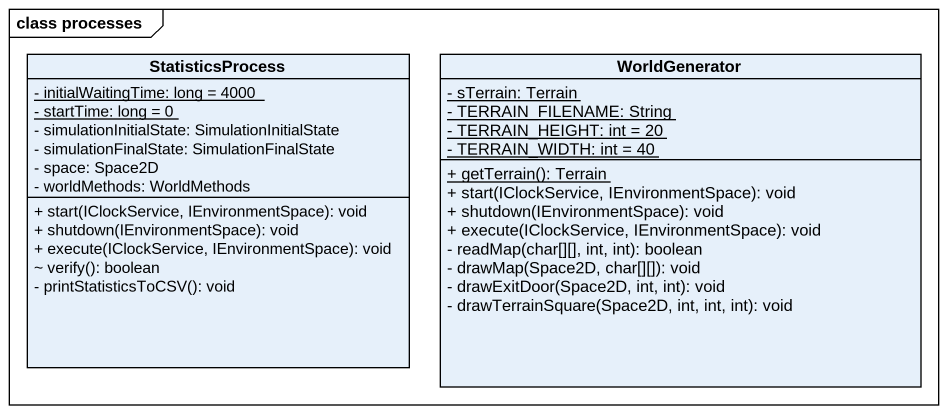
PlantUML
@startuml
mainframe class processes
hide circle
hide empty members
skinparam classAttributeIconSize 0
class StatisticsProcess {
  {static} - initialWaitingTime: long = 4000
  {static} - startTime: long = 0
  - simulationInitialState: SimulationInitialState
  - simulationFinalState: SimulationFinalState
  - space: Space2D
  - worldMethods: WorldMethods
  + start(IClockService, IEnvironmentSpace): void
  + shutdown(IEnvironmentSpace): void
  + execute(IClockService, IEnvironmentSpace): void
  ~ verify(): boolean
  - printStatisticsToCSV(): void
}
class WorldGenerator {
  {static} - sTerrain: Terrain
  {static} - TERRAIN_FILENAME: String
  {static} - TERRAIN_HEIGHT: int = 20
  {static} - TERRAIN_WIDTH: int = 40
  {static} + getTerrain(): Terrain
  + start(IClockService, IEnvironmentSpace): void
  + shutdown(IEnvironmentSpace): void
  + execute(IClockService, IEnvironmentSpace): void
  - readMap(char[][], int, int): boolean
  - drawMap(Space2D, char[][]): void
  - drawExitDoor(Space2D, int, int): void
  - drawTerrainSquare(Space2D, int, int, int): void
}
@enduml
